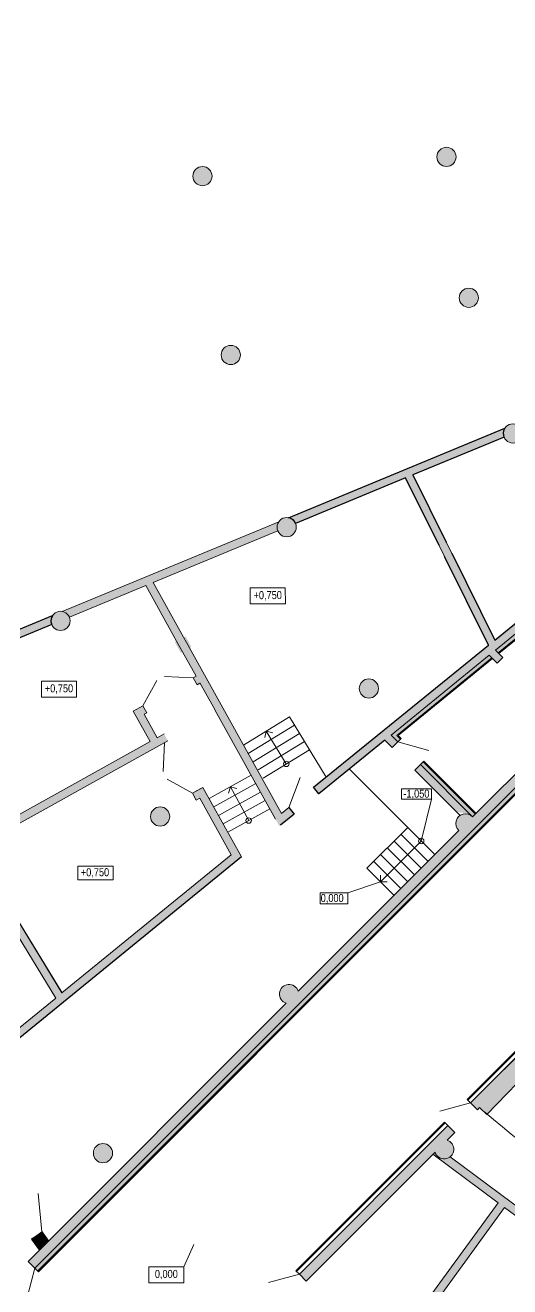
# Model space of a CAD drawing. Header units: millimetres. Extents: x 72919 to 485785, y -53256 to 338519.
# Drawn here: x 180142 to 195286, y 66900 to 106300 of the extents above; entities that cross this region are included whole.
import ezdxf

# ---------------------------------------------------------------- set-up
doc = ezdxf.new("R2010")
doc.units = ezdxf.units.MM
doc.layers.add('1', color=7, linetype='Continuous')
for name, color, linetype, lineweight in [('door', 177, 'Continuous', 9), ('h', 7, 'Continuous', 9), ('stairs', 4, 'Continuous', 5), ('wall', 5, 'Continuous', 40)]:
    doc.layers.add(name, color=color, linetype=linetype, lineweight=lineweight)
doc.styles.add('Шрифт надписей', font='ARIALN.TTF')

msp = doc.modelspace()

# ---------------------------------------------------------------- hatches: boundary and pattern name
at = {"ltscale": 500, "true_color": 0x000000}
h = msp.add_hatch(color=18, dxfattribs=at)
h.dxf.hatch_style = 1
edge = h.paths.add_edge_path()
edge.add_arc((193306.82979, 102186.39738), 300, 0, 360)
h = msp.add_hatch(color=18, dxfattribs=at)
h.dxf.hatch_style = 1
edge = h.paths.add_edge_path()
edge.add_arc((185680.41218, 101586.1853), 300, 0, 360)
h = msp.add_hatch(color=18, dxfattribs=at)
h.dxf.hatch_style = 1
edge = h.paths.add_edge_path()
edge.add_arc((194004.85175, 97787.48556), 300, 0, 360)
h = msp.add_hatch(color=18, dxfattribs=at)
h.dxf.hatch_style = 1
edge = h.paths.add_edge_path()
edge.add_arc((186566.22185, 96001.62853), 300, 0, 360)
h = msp.add_hatch(color=18, dxfattribs=at)
h.dxf.hatch_style = 1
edge = h.paths.add_edge_path()
edge.add_arc((195381.49386, 93550.6168), 300, -9, 351)
h = msp.add_hatch(color=18, dxfattribs=at)
h.dxf.hatch_style = 1
h.paths.add_polyline_path([(188371.35266, 90917.51929), (195132.61491, 93718.12581), (195091.74819, 93628.38212), (195081.62866, 93559.60917), (195084.5742, 93507.7365), (195092.13718, 93471.41633), (195106.51089, 93436.71512), (192256.90563, 92256.36998), (193300.20006, 90157.26797), (193312.43129, 90132.66169), (193469.57536, 89816.4862), (193469.57533, 89816.48597), (194821.59636, 87096.22792), (196362.75854, 88351.42076), (196501.33228, 88141.85696), (194836.32674, 86785.80043), (195066.14892, 86555.97825), (194889.37222, 86379.20155), (194641.47197, 86627.10181), (191574.38015, 84129.1222), (191789.73988, 83913.76248), (191612.96318, 83736.98578), (191379.52538, 83970.42358), (189320.32692, 82293.31833), (189152.0738, 82499.9044), (194620.49954, 86939.13299), (193243.64211, 89709.36171), (193217.98451, 89760.98476), (193086.47305, 90025.58778), (193074.30167, 90050.07649), (192025.39183, 92160.47382), (188590.97929, 90737.89357), (188563.24572, 90789.77548), (188531.90528, 90829.09053), (188494.83097, 90862.32352), (188454.22964, 90888.19956), (188419.88709, 90903.71072)])
h = msp.add_hatch(color=18, dxfattribs=at)
h.dxf.hatch_style = 1
h.paths.add_polyline_path([(186073.92642, 84905.07446), (185867.96984, 85275.76786), (185603.29693, 85752.16766), (185515.94878, 85703.63974), (185394.67156, 85921.93349), (185482.01971, 85970.46141), (185338.62401, 86228.56745), (185063.01755, 86732.60792), (185002.93683, 86699.38388), (184819.04481, 87031.9252), (184875.02481, 87063.02594), (183910.4789, 88799.16683), (181522.04145, 87809.84364), (181506.78436, 87844.09633), (181473.42201, 87891.37021), (181429.11027, 87933.30129), (181381.44453, 87963.31367), (181301.87301, 87989.24494), (188064.93649, 90790.59756), (188026.11627, 90708.11319), (188015.81204, 90657.64254), (188014.65677, 90600.63649), (188021.98788, 90553.5423), (188036.65157, 90508.28351), (184142.96872, 88895.46727), (185090.48343, 87182.02803), (185151.58613, 87215.81721), (185335.47814, 86883.27589), (185278.41184, 86851.7188), (188148.76649, 81685.20468), (188376.69866, 81868.40349), (188544.95179, 81661.81742), (188084.23419, 81286.58797), (186133.06281, 84799.25929), (186090.36902, 84875.47305)])
h = msp.add_hatch(color=18, dxfattribs=at)
h.dxf.hatch_style = 1
edge = h.paths.add_edge_path()
edge.add_arc((188313.81543, 90623.08854), 300, -9, 351)
h = msp.add_hatch(color=18, dxfattribs=at)
h.dxf.hatch_style = 1
edge = h.paths.add_edge_path()
edge.add_line((193890.20471, 80919.73339), (180446.31901, 67475.84769))
edge.add_line((180446.31901, 67475.84769), (180234.18698, 67687.97972))
edge.add_line((180234.18698, 67687.97972), (188300.08391, 75753.87666))
edge.add_arc((188388.29715, 76040.61421), 300, 17.100227326, 252.899772674, ccw=False)
edge.add_line((188675.0347, 76128.82745), (193696.09389, 81149.88663))
edge.add_arc((193899.36665, 81370.52249), 300, 42.654503359, 227.345496641, ccw=False)
edge.add_line((194120.00251, 81573.79526), (199133.61828, 86587.41103))
edge.add_arc((199337.41636, 86807.56176), 300, 42.79106943, 227.20893057, ccw=False)
edge.add_line((199557.56709, 87011.35984), (201716.09099, 89169.88374))
edge.add_line((201716.09099, 89169.88374), (201928.22302, 88957.7517))
edge.add_line((201928.22302, 88957.7517), (194305.85255, 81335.38123))
edge.add_line((194305.85255, 81335.38123), (193890.20471, 80919.73339))
h = msp.add_hatch(color=18, dxfattribs=at)
h.dxf.hatch_style = 1
edge = h.paths.add_edge_path()
edge.add_arc((181246.13701, 87695.56028), 300, -9, 351)
h = msp.add_hatch(color=18, dxfattribs=at)
h.dxf.hatch_style = 1
edge = h.paths.add_edge_path()
edge.add_arc((190881.28226, 85584.15117), 300, 0, 360)
h = msp.add_hatch(color=18, dxfattribs=at)
h.dxf.hatch_style = 1
h.paths.add_polyline_path([(185695.93928, 82496.80823), (185368.23984, 82314.67486), (185489.38388, 82096.04535), (185598.71143, 82156.78434), (186582.618, 80386.02777), (181689.17889, 76400.58753), (181847.05412, 76206.74375), (186902.84286, 80324.40894)])
h.paths.add_polyline_path([(184602.75618, 83949.22516), (184481.03335, 84168.29221), (184262.43357, 84047.48715), (183854.99223, 84780.86392), (183942.4132, 84829.34019), (183821.00024, 85047.87827), (183515.15066, 84877.95775), (184044.69829, 83924.79495), (181478.24598, 82498.51418), (181146.23659, 82314.09415), (181146.23662, 82314.09409), (175525.05328, 79192.84387), (175652.34796, 78977.57289), (178322.84268, 80460.94335), (181096.09812, 75917.55548), (178787.87665, 74037.63452), (178945.75188, 73843.79074), (181845.21434, 76205.24535), (181687.33911, 76399.08913), (181291.95302, 76077.06865), (178541.59549, 80582.94319), (181269.07054, 82096.34531), (181601.27005, 82280.87102)])
h = msp.add_hatch(color=18, dxfattribs=at)
h.dxf.hatch_style = 1
edge = h.paths.add_edge_path()
edge.add_line((205856.34897, 84435.95161), (198530.81557, 77110.41821))
edge.add_line((198530.81557, 77110.41821), (198115.16773, 76694.77037))
edge.add_line((198115.16773, 76694.77037), (194061.80786, 72641.4105))
edge.add_line((194061.80786, 72641.4105), (194273.93989, 72429.27846))
edge.add_line((194273.93989, 72429.27846), (194339.78737, 72495.12595))
edge.add_line((194339.78737, 72495.12595), (194564.22937, 72278.05272))
edge.add_line((194564.22937, 72278.05272), (196715.28669, 74502.12988))
edge.add_line((196715.28669, 74502.12988), (196527.96395, 74683.30252))
edge.add_line((196527.96395, 74683.30252), (198345.80159, 76501.14016))
edge.add_arc((198566.25452, 76704.61129), 300, 222.70603868, 407.29396132)
edge.add_line((198769.72566, 76925.06423), (203783.36691, 81938.70549))
edge.add_arc((204004.22612, 82141.90959), 300.11781, 222.615971883, 407.384028117)
edge.add_line((204207.43023, 82362.7688), (206068.481, 84223.81957))
edge.add_line((206068.481, 84223.81957), (205856.34897, 84435.95161))
h = msp.add_hatch(color=18, dxfattribs=at)
h.dxf.hatch_style = 1
h.paths.add_polyline_path([(192482.07811, 83191.88715), (192320.06996, 83029.879), (193614.31551, 81734.39574), (194054.14413, 81649.35823)])
edge = h.paths.add_edge_path()
edge.add_arc((193899.36665, 81370.52249), 300, 42.654503359, 124.122909177)
edge.add_line((193731.07564, 81618.87332), (193679.94945, 81669.99951))
edge.add_line((193679.94945, 81669.99951), (194120.00251, 81573.79526))
h = msp.add_hatch(color=18, dxfattribs=at)
h.dxf.hatch_style = 1
edge = h.paths.add_edge_path()
edge.add_arc((184358.585, 81587.03715), 300, 0, 360)
h = msp.add_hatch(color=18, dxfattribs=at)
h.dxf.hatch_style = 1
edge = h.paths.add_edge_path()
edge.add_line((188921.14156, 67076.48013), (192949.311, 71104.64957))
edge.add_arc((193236.04855, 71192.86281), 300, 197.100227326, 432.899772674)
edge.add_line((193324.26179, 71479.60036), (193566.83311, 71722.17168))
edge.add_line((193566.83311, 71722.17168), (193354.70108, 71934.30372))
edge.add_line((193354.70108, 71934.30372), (188709.00952, 67288.61216))
edge.add_line((188709.00952, 67288.61216), (188921.14156, 67076.48013))
h = msp.add_hatch(color=18, dxfattribs=at)
h.dxf.hatch_style = 1
edge = h.paths.add_edge_path()
edge.add_line((182408.55262, 71324.4251), (182271.19151, 71072.33664))
edge.add_arc((182571.19151, 71072.33664), 300, 180, 482.828730009)
h = msp.add_hatch(color=18, dxfattribs=at)
h.dxf.hatch_style = 1
edge = h.paths.add_edge_path()
edge.add_line((182408.55262, 71324.4251), (182271.19151, 71072.33664))
edge.add_arc((182571.19151, 71072.33664), 300, 180, 482.828730009)
h = msp.add_hatch(color=18, dxfattribs=at)
h.dxf.hatch_style = 1
edge = h.paths.add_edge_path()
edge.add_arc((198782.47149, 67163.15066), 300, 174.342831103, 238.493311941)
edge.add_line((198625.69207, 66907.37691), (198563.9617, 66806.69663))
edge.add_line((198563.9617, 66806.69663), (196745.26757, 63838.61446))
edge.add_line((196745.26757, 63838.61446), (200070.20074, 62139.17709))
edge.add_line((200070.20074, 62139.17709), (198416.31653, 58893.24668))
edge.add_line((198416.31653, 58893.24668), (198193.56491, 59006.74431))
edge.add_line((198193.56491, 59006.74431), (199744.83475, 62051.28269))
edge.add_line((199744.83475, 62051.28269), (196390.80357, 63738.64173))
edge.add_line((196390.80357, 63738.64173), (198364.3371, 66959.41954))
edge.add_line((198364.3371, 66959.41954), (192884.10263, 71039.4412))
edge.add_line((192884.10263, 71039.4412), (192949.311, 71104.64957))
edge.add_arc((193236.04855, 71192.86281), 300, 197.100227321, 307.29949305)
edge.add_line((193417.84296, 70954.21915), (198483.93263, 67192.72343))
h = msp.add_hatch(color=18, dxfattribs=at)
h.dxf.hatch_style = 1
h.paths.add_polyline_path([(192658.78625, 66409.61428), (194040.04195, 68311.45695), (194184.16537, 68509.19796), (194923.51057, 69523.59841), (195124.16509, 69374.45674), (194240.61925, 68162.20934), (192860.82922, 66262.37873), (192857.82398, 66264.57487), (192633.61764, 65957.76627), (192431.87081, 66105.29359), (192656.27308, 66412.3703)])
h = msp.add_hatch(color=18, dxfattribs=at)
h.dxf.hatch_style = 1
h.paths.add_polyline_path([(180871.97715, 68325.76989), (180662.15811, 68618.00009), (180459.08137, 68472.19256), (180692.83465, 68146.6274)])
at = {"layer": '1', "ltscale": 500, "true_color": 0x000000}
h = msp.add_hatch(color=18, dxfattribs=at)
h.dxf.hatch_style = 1
edge = h.paths.add_edge_path()
edge.add_line((173769.92263, 82160.98609), (174343.58329, 82427.9873))
edge.add_line((174343.58329, 82427.9873), (174283.8648, 82545.19152))
edge.add_line((174283.8648, 82545.19152), (174506.61647, 82658.68908))
edge.add_line((174506.61647, 82658.68908), (174570.40363, 82533.49963))
edge.add_line((174570.40363, 82533.49963), (177313.86375, 83809.70295))
edge.add_line((177313.86375, 83809.70295), (176515.8738, 85736.22111))
edge.add_line((176515.8738, 85736.22111), (176423.48585, 85697.95277))
edge.add_line((176423.48585, 85697.95277), (176327.81499, 85928.92265))
edge.add_line((176327.81499, 85928.92265), (180996.54092, 87862.77225))
edge.add_line((180996.54092, 87862.77225), (180980.08398, 87834.1813))
edge.add_line((180980.08398, 87834.1813), (180964.09499, 87797.79676))
edge.add_line((180964.09499, 87797.79676), (180950.64294, 87747.36042))
edge.add_line((180950.64294, 87747.36042), (180946.16661, 87699.77467))
edge.add_line((180946.16661, 87699.77467), (180947.54434, 87666.53586))
edge.add_line((180947.54434, 87666.53586), (180953.21201, 87630.79192))
edge.add_line((180953.21201, 87630.79192), (180959.33343, 87607.56196))
edge.add_line((180959.33343, 87607.56196), (180970.22273, 87581.27285))
edge.add_line((180970.22273, 87581.27285), (176746.84369, 85831.89197))
edge.add_line((176746.84369, 85831.89197), (177636.50353, 83684.06311))
edge.add_line((177636.50353, 83684.06311), (173897.72461, 81944.85719))
edge.add_line((173897.72461, 81944.85719), (173769.8551, 82161.1003))
at = {"layer": 'wall', "lineweight": 18, "ltscale": 0.007407, "true_color": 0x000000}
h = msp.add_hatch(color=18, dxfattribs=at)
h.dxf.hatch_style = 1
h.paths.add_polyline_path([(194179.5165, 81039.23471), (194101.57732, 81131.00459), (201926.33158, 88959.64314), (202011.20545, 88874.81139)])
h = msp.add_hatch(color=18, dxfattribs=at)
h.dxf.hatch_style = 1
h.paths.add_polyline_path([(196544.33107, 88022.11335), (196437.24948, 88089.66501), (194836.32674, 86785.80043), (194921.6221, 86700.50507)])
h = msp.add_hatch(color=18, dxfattribs=at)
h.dxf.hatch_style = 1
h.paths.add_polyline_path([(191874.59269, 83998.61529), (191753.2058, 84120.00218), (194726.76733, 86541.80645), (194641.47197, 86627.10181), (191574.38015, 84129.1222), (191789.73988, 83913.76248)])
h = msp.add_hatch(color=18, dxfattribs=at)
h.dxf.hatch_style = 1
h.paths.add_polyline_path([(194209.70762, 81663.50036), (192581.69947, 83291.50851), (192496.84666, 83206.6557), (194124.85481, 81578.64755)])
h = msp.add_hatch(color=18, dxfattribs=at)
h.dxf.hatch_style = 1
h.paths.add_polyline_path([(180531.17183, 67390.99487), (180446.31901, 67475.84769), (194101.57732, 81131.00459), (194179.5165, 81039.23471)])
h = msp.add_hatch(color=18, dxfattribs=at)
h.dxf.hatch_style = 1
h.paths.add_polyline_path([(197943.99911, 76693.30738), (198112.29326, 76691.8959), (194061.80786, 72641.4105), (193976.95504, 72726.26331), (197943.99911, 76693.30738)], flags=0)
h = msp.add_hatch(color=18, dxfattribs=at)
h.dxf.hatch_style = 1
h.paths.add_polyline_path([(193269.84826, 72019.15653), (188624.15671, 67373.46498), (188709.00952, 67288.61216), (193354.70108, 71934.30372), (193269.84826, 72019.15653)], flags=0)
h = msp.add_hatch(color=18, dxfattribs=at)
h.dxf.hatch_style = 1
h.paths.add_polyline_path([(180459.08137, 68472.19256), (180361.60453, 68402.20494), (180606.84625, 68060.639), (180692.83465, 68146.6274)])

# ---------------------------------------------------------------- linework, layer by layer
at = {"color": 18, "ltscale": 500, "true_color": 0x000000}
for p, q in [((188371.35266, 90917.51929), (195132.61491, 93718.12581)), ((195106.51089, 93436.71512), (192256.90563, 92256.36998)), ((195091.74819, 93628.38212), (195081.62866, 93559.60917)), ((195081.62866, 93559.60917), (195084.5742, 93507.7365)), ((195084.5742, 93507.7365), (195092.13718, 93471.41633)), ((195132.61491, 93718.12581), (195091.74819, 93628.38212)), ((195092.13718, 93471.41633), (195106.51089, 93436.71512)), ((192256.90563, 92256.36998), (193300.20006, 90157.26797)), ((192025.39183, 92160.47382), (188590.97929, 90737.89357)), ((193074.48978, 90049.69516), (192025.39183, 92160.47382)), ((188419.88709, 90903.71072), (188371.35266, 90917.51929)), ((188454.22964, 90888.19956), (188419.88709, 90903.71072)), ((188494.83097, 90862.32352), (188454.22964, 90888.19956)), ((188531.90528, 90829.09053), (188494.83097, 90862.32352)), ((188563.24572, 90789.77548), (188531.90528, 90829.09053)), ((188590.97929, 90737.89357), (188563.24572, 90789.77548)), ((194620.49954, 86939.13299), (193243.64211, 89709.36171)), ((193469.57533, 89816.48597), (194821.59636, 87096.22792)), ((194821.59636, 87096.22792), (196307.45069, 88306.37552)), ((189152.0738, 82499.9044), (194620.49954, 86939.13299)), ((195066.14892, 86555.97825), (194889.37222, 86379.20155)), ((191379.52538, 83970.42358), (189320.32692, 82293.31833)), ((191612.96318, 83736.98578), (191379.52538, 83970.42358)), ((191574.38015, 84129.1222), (191789.73988, 83913.76248)), ((191789.73988, 83913.76248), (191612.96318, 83736.98578)), ((189320.32692, 82293.31833), (189152.0738, 82499.9044))]:
    msp.add_line(p, q, dxfattribs=at)
for points in [[(415650.43379, 180914.99944, 0.4142135624), (336810.43379, 259754.99944), (221610.43379, 259754.99944, 0.4142135624), (142770.43379, 180914.99944), (142770.43379, 104414.99944, 0.4142135624), (221610.43379, 25574.99944), (336810.43379, 25574.99944, 0.4142135624), (415650.43379, 104414.99944)], [(414950.43379, 180914.99944, 0.4142135624), (336810.43379, 259054.99944), (221610.43379, 259054.99944, 0.4142135624), (143470.43379, 180914.99944), (143470.43379, 104414.99944, 0.4142135624), (221610.43379, 26274.99944), (336810.43379, 26274.99944, 0.4142135624), (414950.43379, 104414.99944)]]:
    msp.add_lwpolyline(points, format="xyb", close=True, dxfattribs=at)
for points in [[(173769.92263, 82160.98609), (174343.58329, 82427.9873), (174283.8648, 82545.19152), (174506.61647, 82658.68908), (174570.40363, 82533.49963), (177313.86375, 83809.70295), (176515.8738, 85736.22111), (176423.48585, 85697.95277), (176327.81499, 85928.92265), (180996.54092, 87862.77225), (180980.08398, 87834.1813), (180964.09499, 87797.79676), (180950.64294, 87747.36042), (180946.16661, 87699.77467), (180947.54434, 87666.53586), (180953.21201, 87630.79192), (180959.33343, 87607.56196), (180970.22273, 87581.27285), (176746.84369, 85831.89197), (177636.50353, 83684.06311), (173897.72461, 81944.85719), (173769.8551, 82161.1003)], [(192320.06996, 83029.879), (192496.84666, 83206.6557), (194124.85481, 81578.64755), (194120.00251, 81573.79526)], [(193731.07564, 81618.87332), (192320.06996, 83029.879)], [(188376.69866, 81868.40349), (188544.95179, 81661.81742), (188118.61942, 81314.59288)], [(186902.84286, 80324.40894), (178945.75188, 73843.79074), (178787.87665, 74037.63452)], [(180459.08137, 68472.19256), (180662.15811, 68618.00009), (180871.97715, 68325.76989), (180692.83465, 68146.6274), (180459.08137, 68472.19256)]]:
    msp.add_lwpolyline(points, dxfattribs=at)
at = {"layer": 'door', "linetype": 'ByBlock'}
for p, q in [((185394.67153, 85921.93349), (184495.66051, 85964.11378)), ((183820.96114, 85047.94865), (184260.24141, 85833.46303)), ((184493.92583, 83888.20239), (184451.93359, 82989.18257)), ((185368.23984, 82314.67486), (184582.63359, 82753.7908))]:
    msp.add_line(p, q, dxfattribs=at)
at = {"layer": 'door', "linetype": 'ByBlock', "ltscale": 100}
for p, q in [((191789.73988, 83913.76248), (192755.73881, 83645.29562)), ((188377.70406, 81867.16903), (188731.96024, 82802.3188)), ((194061.80786, 72641.4105), (193095.88203, 72382.59145)), ((180544.5982, 69810.48772), (180662.15811, 68618.00009)), ((180213.38187, 66606.51444), (180446.31901, 67475.84769)), ((180213.38187, 66606.51444), (180446.31901, 67475.84769)), ((188709.00952, 67288.61216), (187743.0837, 67029.79312)), ((188709.00952, 67288.61216), (187743.0837, 67029.79312))]:
    msp.add_line(p, q, dxfattribs=at)
at = {"layer": 'h'}
for points in [[(187169.51499, 88726.26637), (188269.5072, 88730.40482), (188271.38832, 88230.40836), (187171.3961, 88226.26991)], [(180646.6839, 85814.23743), (181746.67611, 85818.37588), (181748.55723, 85318.37941), (180648.56501, 85314.24097)], [(191904.869, 82446.35212), (192840.85686, 82446.35212), (192840.85686, 82124.60112), (191904.869, 82124.60112)], [(181786.56688, 80034.70857), (182886.5591, 80038.84702), (182888.16544, 79611.88383), (181788.17322, 79607.74538)], [(189361.72441, 79202.42066), (190219.75874, 79202.42066), (190219.75874, 78856.45725), (189361.72441, 78856.45725)], [(184002.68658, 67526.69817), (185102.68658, 67526.69817), (185102.68658, 67026.69817), (184002.68658, 67026.69817)]]:
    msp.add_lwpolyline(points, close=True, dxfattribs=at)
at = {"layer": 'h', "ltscale": 0.007407}
for points in [[(192840.85686, 82124.60112), (192519.11383, 80821.43471)], [(190219.75874, 79202.42066), (191246.32162, 79548.6425)]]:
    msp.add_lwpolyline(points, dxfattribs=at)
at = {"layer": 'h', "ltscale": 0.740741}
msp.add_lwpolyline([(185102.68658, 67526.69817), (185413.63766, 68218.20331)], dxfattribs=at)
at = {"layer": 'stairs', "color": 4, "lineweight": 15, "ltscale": 100}
for p, q in [((190272.07947, 83068.46907), (192943.3779, 80397.17064)), ((190822.05755, 79972.90657), (192094.84976, 81245.69878)), ((191670.58569, 80821.43471), (192519.11383, 79972.90657)), ((191882.71772, 81033.56674), (192731.24586, 80185.03861)), ((191246.32162, 80397.17064), (192094.84976, 79548.6425)), ((191458.45366, 80609.30268), (192306.98179, 79760.77454)), ((191034.18959, 80185.03861), (191882.71772, 79336.51047)), ((190822.05755, 79972.90657), (191670.58569, 79124.37844))]:
    msp.add_line(p, q, dxfattribs=at)
at = {"layer": 'stairs', "color": 4}
for points in [[(189547.24383, 82818.79779), (188400.74593, 84695.26741), (186963.81368, 83818.06844)], [(188557.44878, 84439.44633), (187108.40763, 83554.85529)], [(188713.76358, 84183.38837), (187264.72244, 83298.79732)], [(188870.07839, 83927.3304), (187421.03724, 83042.73936)], [(188301.87262, 83228.97691), (187676.6134, 84253.20878)], [(189026.39319, 83671.27244), (187577.35205, 82786.68139)], [(187201.22208, 82875.97154), (185889.99361, 82147.49376)], [(187346.91764, 82613.72584), (186035.68916, 81885.24806)], [(187492.6132, 82351.48015), (186181.38472, 81623.00237)], [(186553.91745, 82516.34921), (187125.6202, 81461.21101)], [(187638.30875, 82089.23445), (186327.08027, 81360.75667)], [(187784.00431, 81826.98876), (186472.77583, 81098.51098)]]:
    msp.add_lwpolyline(points, dxfattribs=at)
at = {"layer": 'wall', "color": 18, "lineweight": 18, "ltscale": 0.007407, "true_color": 0x000000}
for p, q in [((188371.35266, 90917.51929), (195132.61491, 93718.12581)), ((195104.33, 93435.81177), (192256.90563, 92256.36998)), ((192256.90563, 92256.36998), (193312.18222, 90133.16005)), ((192025.39183, 92160.47382), (188590.97929, 90737.89357)), ((193086.47194, 90025.58725), (192025.39183, 92160.47382)), ((188064.93649, 90790.59756), (181301.87301, 87989.24494)), ((193255.62427, 89685.2538), (193086.47194, 90025.58725)), ((193312.43129, 90132.66169), (193481.33455, 89792.8266)), ((194620.49954, 86939.13299), (193255.62427, 89685.2538)), ((193481.33455, 89792.8266), (194821.59636, 87096.22792)), ((201928.22302, 88957.7517), (194101.53084, 81131.05951)), ((194821.59636, 87096.22792), (196307.45069, 88306.37552)), ((196465.32591, 88112.53174), (194836.32674, 86785.80043)), ((196541.10602, 88019.48672), (194921.6221, 86700.50507)), ((194942.94594, 86679.18123), (196560.05105, 87996.22547)), ((180967.71419, 87580.23378), (176746.84369, 85831.89197)), ((189153.07919, 82498.66994), (194620.49954, 86939.13299)), ((194836.32674, 86785.80043), (195066.14892, 86555.97825)), ((194836.32674, 86785.80043), (195066.14892, 86555.97825)), ((194120.00251, 81573.79526), (199133.61828, 86587.41103)), ((195066.14892, 86555.97825), (194889.37222, 86379.20155)), ((185515.94878, 85703.63974), (185394.53581, 85922.17782)), ((185394.67156, 85921.93349), (185482.01971, 85970.46141)), ((185515.94878, 85703.63974), (185603.29693, 85752.16766)), ((183821.00024, 85047.87827), (183515.15066, 84877.95775)), ((184044.99649, 83924.2582), (183515.15066, 84877.95775)), ((183942.3741, 84829.41057), (183820.96114, 85047.94865)), ((183942.3741, 84829.41057), (183854.99223, 84780.86392)), ((184263.0857, 84046.31334), (183854.99223, 84780.86392)), ((186011.34864, 85017.73252), (186132.788, 84799.10664)), ((186132.788, 84799.10664), (187960.92583, 81508.53767)), ((181146.23662, 82314.09409), (184044.99649, 83924.2582)), ((184263.0857, 84046.31334), (184481.39196, 84167.64681)), ((187676.6134, 84253.20878), (187627.97423, 84052.1176)), ((187676.6134, 84253.20878), (187877.70458, 84204.5696)), ((185695.93928, 82496.80823), (185477.30827, 82375.32768)), ((186553.91745, 82516.34921), (186497.08246, 82317.41903)), ((186553.91745, 82516.34921), (186752.84762, 82459.51421)), ((175525.05328, 79192.84387), (181146.23662, 82314.09409)), ((185368.23984, 82314.67486), (185489.38388, 82096.04535)), ((194101.53084, 81131.05951), (180446.31901, 67475.84769)), ((188675.0347, 76128.82745), (193696.09389, 81149.88663)), ((192519.11383, 80821.43471), (191246.32162, 79548.6425)), ((191246.32162, 79548.6425), (191246.32162, 79755.5324)), ((191246.32162, 79548.6425), (191453.21152, 79548.6425)), ((198115.16773, 76694.77037), (194061.80786, 72641.4105)), ((180234.18698, 67687.97972), (188300.08391, 75753.87666)), ((194564.22937, 72278.05272), (196715.28669, 74502.12988)), ((194061.80786, 72641.4105), (194273.93989, 72429.27846)), ((194273.93989, 72429.27846), (194339.78737, 72495.12595)), ((194339.78737, 72495.12595), (194564.22937, 72278.05272)), ((192884.10263, 71039.4412), (194923.51057, 69523.59841)), ((198483.03315, 67189.38533), (193417.84296, 70954.21915)), ((195124.16509, 69374.45674), (192857.6318, 66264.71531)), ((195124.16509, 69374.45674), (198367.15591, 66964.0198)), ((194458.69232, 68461.41115), (194234.87034, 68154.32168)), ((180446.31901, 67475.84769), (180234.18698, 67687.97972))]:
    msp.add_line(p, q, dxfattribs=at)
at = {"layer": 'wall', "color": 18, "lineweight": 18, "ltscale": 0.007407, "true_color": 0x000000, "extrusion": (0.812307, 0.58323, 0)}
for p, q in [((180337.23533, 68384.70804), (180585.34915, 68039.1419)), ((180361.60453, 68402.20494), (180606.84625, 68060.639))]:
    msp.add_line(p, q, dxfattribs=at)
at = {"layer": 'wall', "color": 18, "lineweight": 18, "ltscale": 0.007407, "true_color": 0x000000}
for points in [[(188118.61942, 81314.59288), (188544.95179, 81661.81742), (188376.69866, 81868.40349), (188148.76649, 81685.20468), (185278.41184, 86851.7188), (185278.47432, 86851.60634), (185093.92698, 87183.78357), (185093.86378, 87183.89732), (184142.96872, 88895.46727), (188036.65157, 90508.28351)], [(185482.01971, 85970.46141), (185059.63423, 86730.73698), (185059.57216, 86730.84871), (184875.02481, 87063.02594), (184875.08617, 87062.9155), (183910.4789, 88799.16683), (181522.04145, 87809.84364)], [(194101.57732, 81131.00459), (201926.33158, 88959.64314), (202011.20545, 88874.81139)], [(194199.04586, 81016.33683), (202032.42392, 88853.60345), (202011.20545, 88874.81139), (194179.5165, 81039.23471)], [(176515.8738, 85736.22111), (176423.48585, 85697.95277), (176327.81499, 85928.92265), (180996.54092, 87862.77225)], [(191612.96318, 83736.98578), (191789.73988, 83913.76248), (191574.38015, 84129.1222), (194641.47197, 86627.10181), (194889.37222, 86379.20155)], [(194726.76733, 86541.80645), (191753.2058, 84120.00218), (191874.59269, 83998.61529)], [(191789.73988, 83913.76248), (191895.80589, 84019.8285), (191797.91222, 84117.72217), (194748.09117, 86520.48261)], [(186011.37504, 85017.64472), (185597.67601, 85762.28506)], [(184602.75618, 83949.22516), (181601.27005, 82280.87102), (181601.27005, 82280.87102), (181269.07054, 82096.34531), (181269.07054, 82096.34531), (178541.57405, 80582.4413), (181291.73407, 76076.89033), (186582.618, 80386.02777)], [(189320.32692, 82293.31833), (191379.52538, 83970.42358), (191612.96318, 83736.98578)], [(192320.06996, 83029.879), (192496.84666, 83206.6557)], [(192496.84666, 83206.6557), (192602.91268, 83312.72171), (194230.92082, 81684.71357)], [(192496.84666, 83206.6557), (194124.85481, 81578.64755)], [(192581.69947, 83291.50851), (194209.70762, 81663.50036)], [(192320.06996, 83029.879), (193731.07564, 81618.87332)], [(186902.84286, 80324.40894), (185695.92185, 82496.81451), (185368.23984, 82314.67486)], [(189152.0738, 82499.9044), (189320.32692, 82293.31833)], [(186582.618, 80386.02777), (185598.71143, 82156.78434), (185489.38388, 82096.04535)], [(185574.16422, 82200.96245), (185574.15745, 82200.97465)], [(180552.38503, 67369.78167), (180446.31901, 67475.84769), (194101.53084, 81131.05951)], [(194179.46826, 81039.29131), (180531.17183, 67390.99487)], [(180552.38503, 67369.78167), (194198.9972, 81016.39384)], [(175652.34796, 78977.57289), (178322.84268, 80460.94335), (181096.09812, 75917.55548), (178787.87665, 74037.63452), (178945.75188, 73843.79074), (186902.84286, 80324.40894)], [(181291.95302, 76077.06865), (178541.59549, 80582.94319)], [(197901.92558, 76693.66025), (193955.74184, 72747.47652), (194061.80786, 72641.4105)], [(193976.95504, 72726.26331), (197943.99911, 76693.30738)], [(198112.29326, 76691.8959), (194061.80786, 72641.4105)], [(193354.70108, 71934.30372), (193248.63506, 72040.36973), (188602.94351, 67394.67818), (188709.00952, 67288.61216)], [(193269.84826, 72019.15653), (188624.15671, 67373.46498)], [(188709.00952, 67288.61216), (193354.70108, 71934.30372)], [(192431.96189, 66105.13012), (192431.83126, 66104.83486), (192656.0376, 66411.64346), (192655.78388, 66412.21959), (194923.51057, 69523.59841)], [(180871.97715, 68325.76989), (180662.15811, 68618.00009), (180459.08137, 68472.19256), (180692.83465, 68146.6274)]]:
    msp.add_lwpolyline(points, dxfattribs=at)
msp.add_lwpolyline([(188921.14156, 67076.48013), (192949.311, 71104.64957, 1.6609870017), (193324.26179, 71479.60036), (193566.83311, 71722.17168), (193354.70108, 71934.30372), (188709.00952, 67288.61216)], format="xyb", close=True, dxfattribs=at)
at = {"layer": 'wall', "color": 18, "lineweight": 18, "ltscale": 0.007407, "true_color": 0x000000, "extrusion": (-0.58323, 0.812307, 0), "elevation": -49628.7381}
msp.add_lwpolyline([(-186403.21453, 0), (-186373.21453, 0)], dxfattribs=at)
at = {"layer": 'wall', "color": 18, "lineweight": 18, "ltscale": 0.007407, "true_color": 0x000000, "extrusion": (0.58323, -0.812307, 0), "elevation": 49628.7381}
msp.add_lwpolyline([(186523.21453, 0), (186403.21453, 0)], dxfattribs=at)
at = {"layer": 'wall', "color": 18, "lineweight": 18, "ltscale": 0.007407, "true_color": 0x000000, "extrusion": (0.707107, -0.707107, 0), "elevation": 79167.77622}
msp.add_lwpolyline([(175902.49032, 0), (175905.77826, 0)], dxfattribs=at)
at = {"layer": 'wall', "color": 18, "lineweight": 18, "ltscale": 0.007407, "true_color": 0x000000, "extrusion": (0.812307, 0.58323, 0), "elevation": 186523.21453}
msp.add_lwpolyline([(-50029.52891, 0), (-49628.7381, 0)], dxfattribs=at)
at = {"layer": 'wall', "color": 18, "lineweight": 18, "ltscale": 0.007407, "true_color": 0x000000}
for centre, radius in [((193306.76744, 102186.97), 300), ((185680.34984, 101586.75792), 300), ((194004.85175, 97787.48556), 300), ((186566.22185, 96001.62853), 300), ((195381.49386, 93550.6168), 300), ((188313.81543, 90623.08854), 300), ((181246.13701, 87695.56028), 300), ((190881.28226, 85584.15117), 300), ((188301.87262, 83228.97691), 85.36058), ((184358.585, 81587.03715), 300), ((187125.6202, 81461.21101), 85.36058), ((192519.11383, 80821.43471), 85.36058), ((182571.19151, 71072.33664), 300)]:
    msp.add_circle(centre, radius, dxfattribs=at)
for centre, radius, start, end in [((193899.36665, 81370.52249), 300, 42.654503355, 227.34549664), ((188388.29715, 76040.61421), 300, 17.100227323, 252.899772673), ((221610.24607, 104414.99944), 41987.01593, 229.793620603, 260.853140905)]:
    msp.add_arc(centre, radius, start, end, dxfattribs=at)

# ---------------------------------------------------------------- texts
at = {"layer": 'h', "char_height": 250, "attachment_point": 5, "rotation": 0.215560038, "style": 'Шрифт надписей'}
for insert in [(187720.45165, 88478.33737), (181197.62056, 85566.30842), (182323.56867, 79822.25869)]:
    msp.add_mtext_dynamic_manual_height_columns('+0,750', width=5.8397345, gutter_width=50, heights=[0], dxfattribs=dict(at, insert=insert))
at = {"layer": 'h', "char_height": 250, "attachment_point": 5, "style": 'Шрифт надписей'}
for s, insert in [('-1,050', (192367.44584, 82277.34181)), ('0,000', (189735.12084, 79016.8473)), ('0,000', (184552.68658, 67276.69817))]:
    msp.add_mtext_dynamic_manual_height_columns(s, width=5.8397345, gutter_width=50, heights=[0], dxfattribs=dict(at, insert=insert))

doc.saveas('drawing.dxf')
